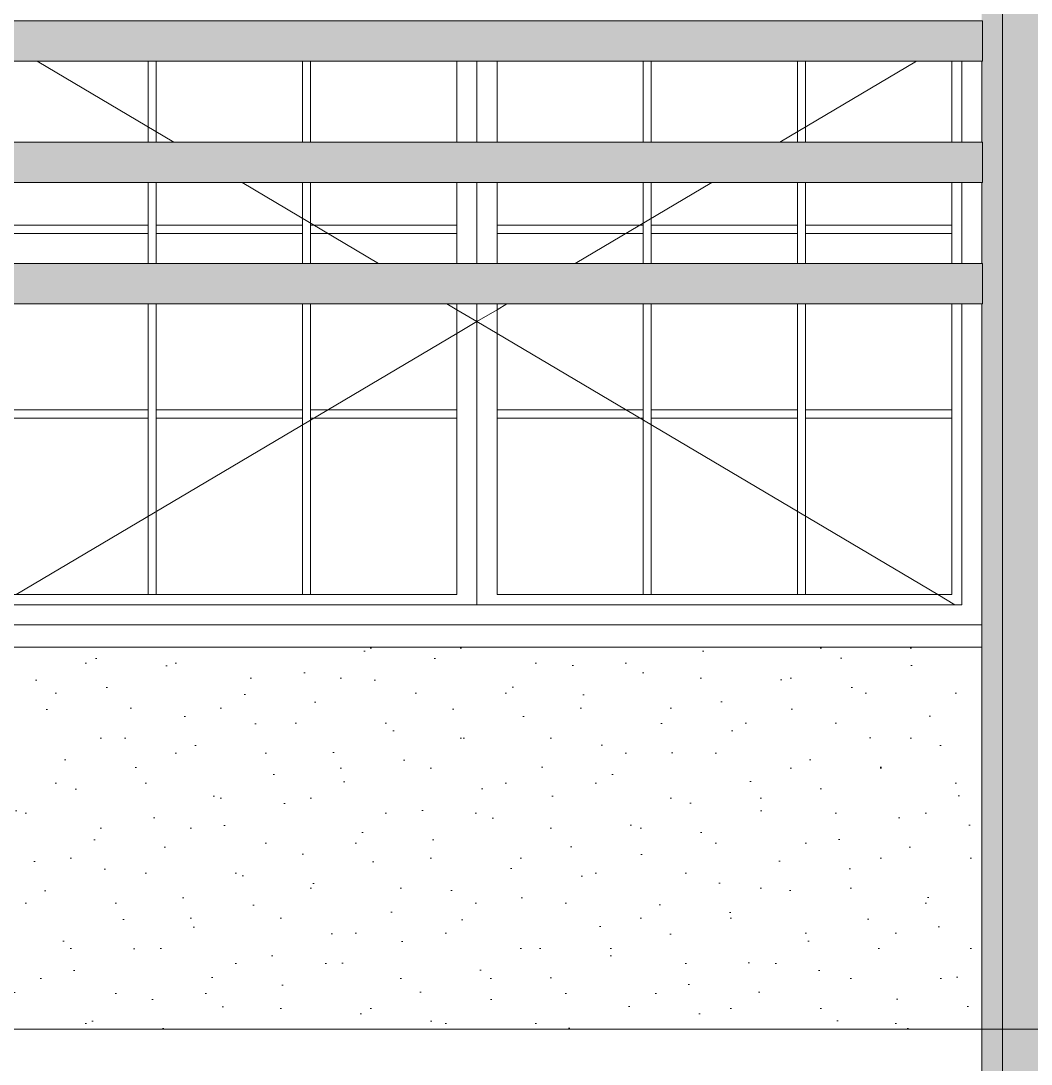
# Model space of a CAD drawing. Header units: millimetres. Extents: x 323482 to 503016, y 8175 to 72038.
# Drawn here: x 458866 to 461366, y 29391 to 31971 of the extents above; entities that cross this region are included whole.
import ezdxf

# ---------------------------------------------------------------- set-up
doc = ezdxf.new("R2010")
doc.units = ezdxf.units.MM
doc.header["$MEASUREMENT"] = 0
doc.linetypes.add('Hidden Line', pattern=[391.222223, 282.222223, -109])
doc.layers.add('2D Drafting - General_Pen_No__101', color=252, linetype='Continuous', lineweight=13)
doc.layers.add('Structural - Bearing_Pen_No__120', color=7, linetype='Continuous', lineweight=13)
doc.layers.add('2D Drafting - General_Pen_No__102', color=7, linetype='Continuous', lineweight=13, true_color=0xcccccc)
doc.layers.add('Structural - Bearing_Pen_No__83', color=7, linetype='Continuous', lineweight=13, true_color=0xff9955)

msp = doc.modelspace()

# ---------------------------------------------------------------- hatches: boundary and pattern name
at = {"layer": '2D Drafting - General_Pen_No__101', "linetype": 'Continuous', "lineweight": 13}
h = msp.add_hatch(dxfattribs=at)
h.set_pattern_fill('RENDER', color=252, style=0, pattern_type=2)
h.set_pattern_definition([(45, (0, 350), (-111.36932, 111.36932), [0, -105, 0, -157.5]), (110, (350, 350), (148.00159, 53.86817), [0, -77, 0, -133])])
h.paths.add_polyline_path([(455894.6, 30422.4), (461244.3, 30422.4), (461244.3, 29477.2), (455894.6, 29477.2)])
at = {"layer": '2D Drafting - General_Pen_No__102', "linetype": 'Continuous', "lineweight": 0, "true_color": 0xcccccc}
for points in [[(461244.3, 32262.8), (461494.3, 32262.8), (461494.3, 26477.2), (461244.3, 26477.2)], [(455895.6, 31971.1), (455895.6, 31871.1), (461245.8, 31871.1), (461245.8, 31971.1)], [(455895.6, 31671.1), (455895.6, 31571.1), (461245.8, 31571.1), (461245.8, 31671.1)], [(455895.6, 31271.1), (461245.8, 31271.1), (461245.8, 31371.1), (455895.6, 31371.1)]]:
    msp.add_hatch(color=254, dxfattribs=at).paths.add_polyline_path(points)

# ---------------------------------------------------------------- linework, layer by layer
at = {"layer": 'Structural - Bearing_Pen_No__120', "color": 7, "linetype": 'Continuous', "lineweight": 13}
for p, q in [((461295.7, 26477.2), (461295.7, 32262.8)), ((455895.6, 31971.1), (461245.8, 31971.1)), ((461245.8, 31871.1), (461245.8, 31971.1)), ((455895.6, 31871.1), (461245.8, 31871.1)), ((458906.8, 31871.1), (459244.7, 31671.1)), ((459181.5, 31871.1), (459181.5, 31671.1)), ((459201.5, 31671.1), (459201.5, 31871.1)), ((459563.1, 31871.1), (459563.1, 31671.1)), ((459583.1, 31671.1), (459583.1, 31871.1)), ((459944.8, 31871.1), (459944.8, 31671.1)), ((459994.8, 31871.1), (459994.8, 31671.1)), ((460044.8, 31671.1), (460044.8, 31871.1)), ((460406.5, 31871.1), (460406.5, 31671.1)), ((460426.5, 31671.1), (460426.5, 31871.1)), ((461082.8, 31871.1), (460744.8, 31671.1)), ((460788.1, 31871.1), (460788.1, 31671.1)), ((460808.1, 31671.1), (460808.1, 31871.1)), ((461169.8, 31871.1), (461169.8, 31671.1)), ((461194.8, 31871.1), (461194.8, 31671.1)), ((461244.3, 31671.1), (461244.3, 31871.1)), ((455895.6, 31671.1), (461245.8, 31671.1)), ((461245.8, 31571.1), (461245.8, 31671.1)), ((455895.6, 31571.1), (461245.8, 31571.1)), ((459181.5, 31571.1), (459181.5, 31465.5)), ((459201.5, 31465.5), (459201.5, 31571.1)), ((459413.7, 31571.1), (459751.6, 31371.1)), ((459563.1, 31571.1), (459563.1, 31465.5)), ((459583.1, 31465.5), (459583.1, 31571.1)), ((459944.8, 31571.1), (459944.8, 31371.1)), ((459994.8, 31571.1), (459994.8, 31371.1)), ((460044.8, 31371.1), (460044.8, 31571.1)), ((460575.9, 31571.1), (460238, 31371.1)), ((460406.5, 31571.1), (460406.5, 31465.5)), ((460426.5, 31465.5), (460426.5, 31571.1)), ((460788.1, 31571.1), (460788.1, 31465.5)), ((460808.1, 31465.5), (460808.1, 31571.1)), ((461169.8, 31571.1), (461169.8, 31371.1)), ((461194.8, 31571.1), (461194.8, 31371.1)), ((461244.3, 31371.1), (461244.3, 31571.1)), ((459181.5, 31465.5), (458819.8, 31465.5)), ((459181.5, 31445.5), (459181.5, 31465.5)), ((459563.1, 31465.5), (459201.5, 31465.5)), ((459201.5, 31465.5), (459201.5, 31445.5)), ((459563.1, 31445.5), (459563.1, 31465.5)), ((459944.8, 31465.5), (459583.1, 31465.5)), ((459583.1, 31465.5), (459583.1, 31445.5)), ((460406.5, 31465.5), (460044.8, 31465.5)), ((460406.5, 31445.5), (460406.5, 31465.5)), ((460788.1, 31465.5), (460426.5, 31465.5)), ((460426.5, 31465.5), (460426.5, 31445.5)), ((460788.1, 31445.5), (460788.1, 31465.5)), ((461169.8, 31465.5), (460808.1, 31465.5)), ((460808.1, 31465.5), (460808.1, 31445.5)), ((458819.8, 31445.5), (459181.5, 31445.5)), ((459181.5, 31445.5), (459181.5, 31371.1)), ((459201.5, 31371.1), (459201.5, 31445.5)), ((459201.5, 31445.5), (459563.1, 31445.5)), ((459563.1, 31445.5), (459563.1, 31371.1)), ((459583.1, 31371.1), (459583.1, 31445.5)), ((459583.1, 31445.5), (459944.8, 31445.5)), ((460044.8, 31445.5), (460406.5, 31445.5)), ((460406.5, 31445.5), (460406.5, 31371.1)), ((460426.5, 31371.1), (460426.5, 31445.5)), ((460426.5, 31445.5), (460788.1, 31445.5)), ((460788.1, 31445.5), (460788.1, 31371.1)), ((460808.1, 31371.1), (460808.1, 31445.5)), ((460808.1, 31445.5), (461169.8, 31445.5)), ((455895.6, 31371.1), (461245.8, 31371.1)), ((461245.8, 31271.1), (461245.8, 31371.1)), ((455895.6, 31271.1), (461245.8, 31271.1)), ((459181.5, 31271.1), (459181.5, 31008.9)), ((459201.5, 31008.9), (459201.5, 31271.1)), ((459563.1, 31271.1), (459563.1, 31008.9)), ((459583.1, 31008.9), (459583.1, 31271.1)), ((459920.6, 31271.1), (459944.8, 31256.8)), ((459944.8, 31271.1), (459944.8, 30552.2)), ((459944.8, 31256.8), (459994.8, 31227.2)), ((459994.8, 31271.1), (459994.8, 30552.2)), ((460044.8, 31256.8), (459994.8, 31227.2)), ((460044.8, 30552.2), (460044.8, 31271.1)), ((460069, 31271.1), (460044.8, 31256.8)), ((460406.5, 31271.1), (460406.5, 31008.9)), ((460426.5, 31008.9), (460426.5, 31271.1)), ((460788.1, 31271.1), (460788.1, 31008.9)), ((460808.1, 31008.9), (460808.1, 31271.1)), ((461169.8, 31271.1), (461169.8, 30552.2)), ((461194.8, 31271.1), (461194.8, 30527.2)), ((461244.3, 29477.2), (461244.3, 31271.1)), ((459944.8, 31197.6), (459994.8, 31227.2)), ((460044.8, 31197.6), (459994.8, 31227.2)), ((458854.3, 30552.2), (459944.8, 31197.6)), ((461135.3, 30552.2), (460044.8, 31197.6)), ((459181.5, 31008.9), (458819.8, 31008.9)), ((458819.8, 30988.9), (459181.5, 30988.9)), ((459181.5, 30988.9), (459181.5, 31008.9)), ((459181.5, 30988.9), (459181.5, 30552.2)), ((459563.1, 31008.9), (459201.5, 31008.9)), ((459201.5, 31008.9), (459201.5, 30988.9)), ((459201.5, 30552.2), (459201.5, 30988.9)), ((459201.5, 30988.9), (459563.1, 30988.9)), ((459563.1, 30988.9), (459563.1, 31008.9)), ((459563.1, 30988.9), (459563.1, 30552.2)), ((459944.8, 31008.9), (459583.1, 31008.9)), ((459583.1, 31008.9), (459583.1, 30988.9)), ((459583.1, 30552.2), (459583.1, 30988.9)), ((459583.1, 30988.9), (459944.8, 30988.9)), ((460406.5, 31008.9), (460044.8, 31008.9)), ((460044.8, 30988.9), (460406.5, 30988.9)), ((460406.5, 30988.9), (460406.5, 31008.9)), ((460406.5, 30988.9), (460406.5, 30552.2)), ((460788.1, 31008.9), (460426.5, 31008.9)), ((460426.5, 31008.9), (460426.5, 30988.9)), ((460426.5, 30552.2), (460426.5, 30988.9)), ((460426.5, 30988.9), (460788.1, 30988.9)), ((460788.1, 30988.9), (460788.1, 31008.9)), ((460788.1, 30988.9), (460788.1, 30552.2)), ((461169.8, 31008.9), (460808.1, 31008.9)), ((460808.1, 31008.9), (460808.1, 30988.9)), ((460808.1, 30552.2), (460808.1, 30988.9)), ((460808.1, 30988.9), (461169.8, 30988.9)), ((459944.8, 30552.2), (458819.8, 30552.2)), ((459994.8, 30552.2), (459994.8, 30527.2)), ((461169.8, 30552.2), (460044.8, 30552.2)), ((461177.5, 30527.2), (461135.3, 30552.2)), ((461194.8, 30527.2), (458794.8, 30527.2)), ((455895.9, 30477.2), (461244.3, 30477.2)), ((461244.3, 30477.2), (458744.8, 30477.2)), ((461244.3, 30477.2), (461244.3, 30422.4)), ((461244.3, 30422.4), (455895.9, 30422.4)), ((461244.3, 29477.2), (455894.6, 29477.2)), ((461244.3, 28877.2), (461244.3, 29477.2))]:
    msp.add_line(p, q, dxfattribs=at)
at = {"layer": 'Structural - Bearing_Pen_No__83', "color": 21, "linetype": 'Hidden Line', "lineweight": 13, "true_color": 0xff9955}
msp.add_line((499376.9, 29477.2), (447887.3, 29477.2), dxfattribs=at)

doc.saveas('drawing.dxf')
